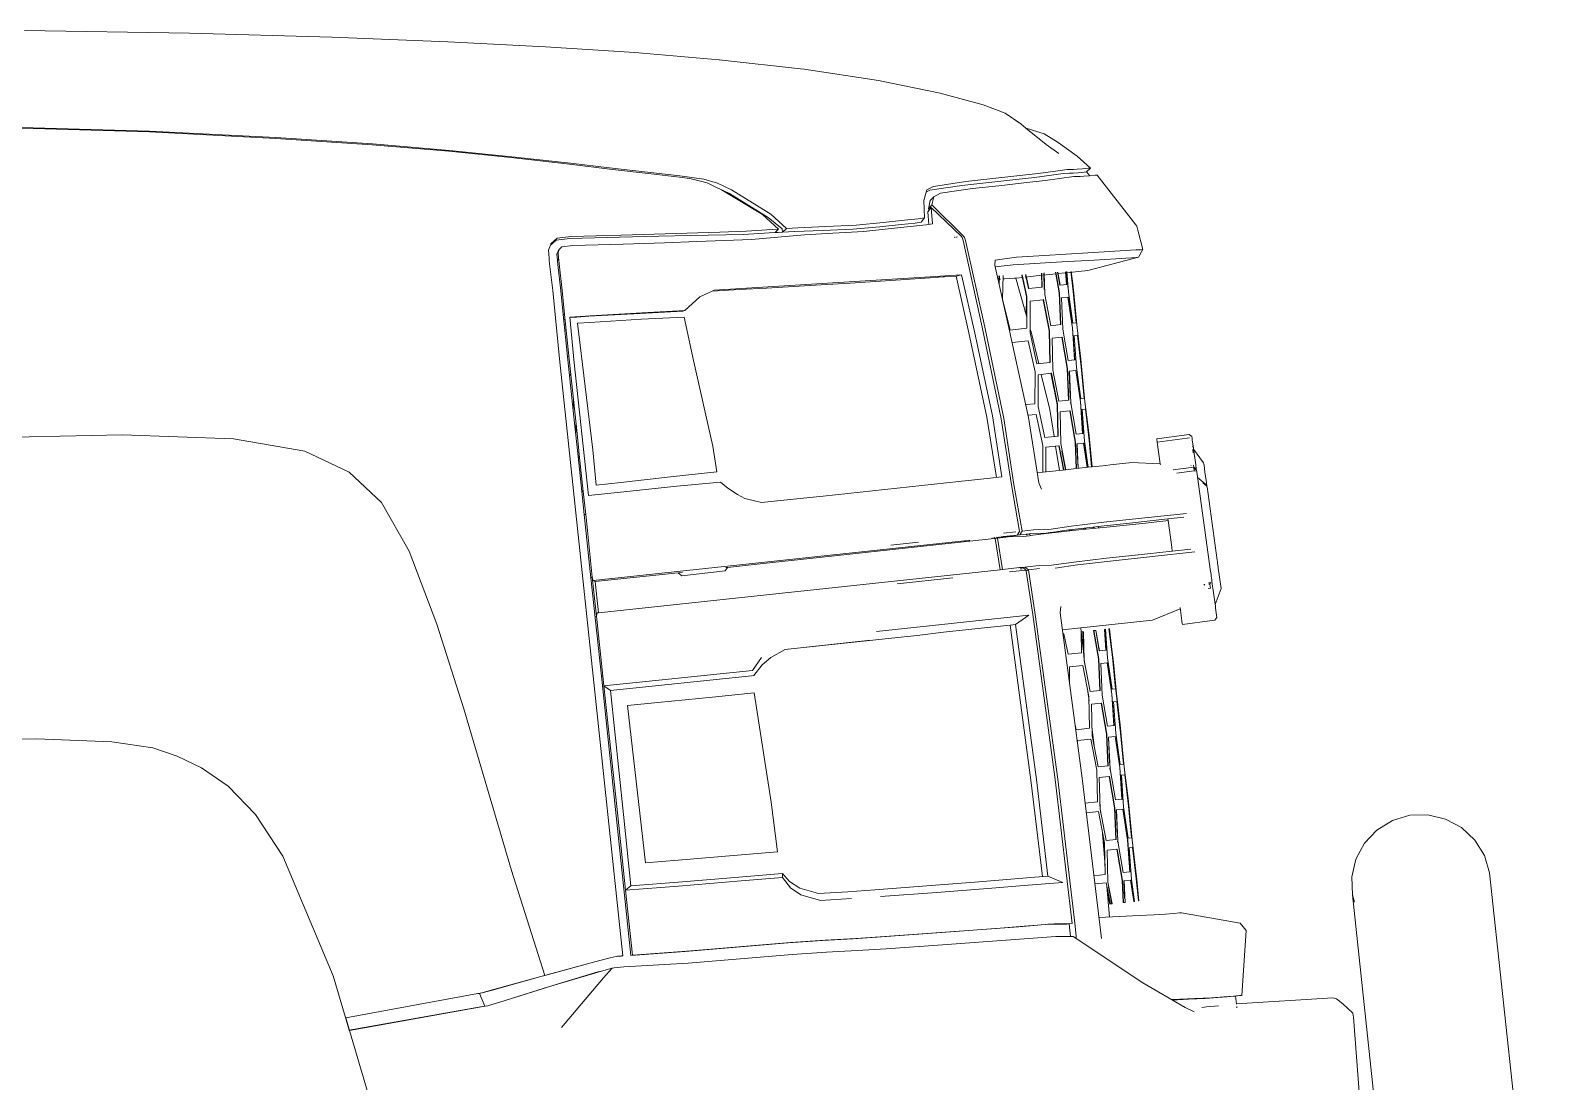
# Model space of a CAD drawing. Header units: millimetres. Extents: x 1010 to 1494, y -119 to 564.
# Drawn here: x 1395.55 to 1396.326, y 475.91 to 476.445 of the extents above; entities that cross this region are included whole.
import ezdxf

# ---------------------------------------------------------------- set-up
doc = ezdxf.new("R2010")
doc.units = ezdxf.units.MM
doc.layers.get('0').update_dxf_attribs({"lineweight": 9})
doc.layers.add('Edges', color=7, linetype='Continuous', lineweight=9)

# ---------------------------------------------------------------- blocks, each defined once
blk = doc.blocks.new('rs')
at = {"layer": 'Edges'}
for p, q in [((-133.791, 22.405), (-137.722, 21.921)), ((-137.722, 21.921), (-141.108, 21.461)), ((-141.108, 21.461), (-143.861, 21.053)), ((-143.861, 21.053), (-146.18, 20.682)), ((-146.18, 20.682), (-148.291, 20.314)), ((-148.291, 20.314), (-150.286, 19.927)), ((-136.519, 19.684), (-132.595, 20.215)), ((-132.59, 20.201), (-136.517, 19.668)), ((-150.358, 19.911), (-152.197, 19.504)), ((-150.289, 19.927), (-150.358, 19.911)), ((-150.286, 19.927), (-150.289, 19.927)), ((-154.029, 19.027), (-152.283, 19.485)), ((-152.283, 19.485), (-152.197, 19.504)), ((-139.512, 19.207), (-136.519, 19.684)), ((-136.517, 19.668), (-139.509, 19.188)), ((-154.029, 19.027), (-155.466, 18.562)), ((-141.8, 18.807), (-139.512, 19.207)), ((-139.509, 19.188), (-141.792, 18.788)), ((-143.618, 18.457), (-141.8, 18.807)), ((-141.792, 18.788), (-143.6, 18.439)), ((-156.46, 18.176), (-155.466, 18.562)), ((-145.169, 18.131), (-143.618, 18.457)), ((-143.6, 18.439), (-145.136, 18.115)), ((-157.309, 17.623), (-156.967, 17.921)), ((-156.46, 18.176), (-156.967, 17.921)), ((-146.547, 17.823), (-145.169, 18.131)), ((-145.136, 18.115), (-146.449, 17.822)), ((-157.418, 17.513), (-157.309, 17.623)), ((-157.309, 17.623), (-157.291, 17.645)), ((-157.213, 17.707), (-157.291, 17.645)), ((-147.321, 17.643), (-149.048, 17.26)), ((-147.458, 17.587), (-148.37, 17.378)), ((-146.449, 17.822), (-147.458, 17.587)), ((-147.321, 17.643), (-146.547, 17.823)), ((-158.157, 17.086), (-157.841, 17.325)), ((-157.422, 17.512), (-157.862, 17.066)), ((-157.841, 17.325), (-157.425, 17.509)), ((-157.422, 17.512), (-157.418, 17.513)), ((-149.61, 17.123), (-149.048, 17.26)), ((-149.039, 17.228), (-149.283, 17.169)), ((-148.37, 17.378), (-149.039, 17.228)), ((-158.574, 16.709), (-158.157, 17.086)), ((-158.146, 16.822), (-157.862, 17.066)), ((-150.006, 16.822), (-150.917, 16.127)), ((-150.245, 16.795), (-149.926, 16.991)), ((-150.19, 16.714), (-149.882, 16.9)), ((-149.882, 16.9), (-150.006, 16.822)), ((-149.926, 16.991), (-149.61, 17.123)), ((-149.876, 16.902), (-149.882, 16.9)), ((-149.682, 17.023), (-149.876, 16.902)), ((-149.283, 17.169), (-149.682, 17.023)), ((-158.859, 16.393), (-158.574, 16.709)), ((-151.117, 16.111), (-150.245, 16.795)), ((-151.051, 16.04), (-150.19, 16.714)), ((-159.798, 14.922), (-159.001, 16.207)), ((-158.948, 16.209), (-159.001, 16.207)), ((-158.948, 16.209), (-158.808, 16.212)), ((-158.859, 16.393), (-158.862, 16.392)), ((-158.754, 16.311), (-158.862, 16.392)), ((-158.807, 16.395), (-158.859, 16.393)), ((-158.829, 16.211), (-158.754, 16.311)), ((-158.808, 16.212), (-158.683, 16.216)), ((-158.807, 16.395), (-158.661, 16.396)), ((-158.751, 16.311), (-158.754, 16.311)), ((-158.699, 16.313), (-158.751, 16.311)), ((-158.699, 16.313), (-158.553, 16.314)), ((-158.683, 16.216), (-158.594, 16.218)), ((-158.661, 16.396), (-158.539, 16.4)), ((-158.594, 16.218), (-158.443, 16.231)), ((-158.553, 16.314), (-158.432, 16.318)), ((-158.453, 16.405), (-158.539, 16.4)), ((-158.453, 16.405), (-158.3, 16.416)), ((-158.443, 16.231), (-157.748, 16.216)), ((-158.432, 16.318), (-158.345, 16.323)), ((-158.345, 16.323), (-158.192, 16.336)), ((-158.3, 16.416), (-158.019, 16.409)), ((-158.192, 16.336), (-157.913, 16.326)), ((-158.019, 16.409), (-157.603, 16.399)), ((-157.913, 16.326), (-157.498, 16.315)), ((-157.748, 16.216), (-157.23, 16.21)), ((-157.603, 16.399), (-157.085, 16.393)), ((-157.498, 16.315), (-156.98, 16.31)), ((-157.23, 16.21), (-156.63, 16.207)), ((-157.085, 16.393), (-155.853, 16.39)), ((-156.98, 16.31), (-155.75, 16.307)), ((-156.63, 16.207), (-155.997, 16.206)), ((-155.997, 16.206), (-155.216, 16.179)), ((-155.853, 16.39), (-155.071, 16.36)), ((-155.75, 16.307), (-154.971, 16.275)), ((-155.216, 16.179), (-155.051, 16.112)), ((-155.071, 16.36), (-154.902, 16.294)), ((-155.051, 16.112), (-154.956, 16.027)), ((-155.051, 16.112), (-154.985, 15.921)), ((-154.971, 16.275), (-154.879, 16.238)), ((-154.879, 16.238), (-154.902, 16.294)), ((-154.879, 16.238), (-154.804, 16.049)), ((-151.454, 15.731), (-151.117, 16.111)), ((-150.917, 16.127), (-151.261, 15.738)), ((-147.494, 15.997), (-146.306, 16.094)), ((-146.306, 16.094), (-145.965, 16.089)), ((-145.802, 15.971), (-145.965, 16.089)), ((-154.985, 15.921), (-155.662, 15.09)), ((-155.607, 15.091), (-154.964, 15.859)), ((-154.89, 15.836), (-154.985, 15.921)), ((-154.964, 15.859), (-154.948, 15.467)), ((-154.964, 15.859), (-154.87, 15.77)), ((-154.89, 15.836), (-154.956, 16.027)), ((-154.89, 15.836), (-154.912, 15.81)), ((-154.862, 15.464), (-154.87, 15.77)), ((-154.804, 16.049), (-154.775, 15.63)), ((-152.397, 15.68), (-151.732, 15.718)), ((-151.732, 15.718), (-151.454, 15.731)), ((-151.352, 15.655), (-151.454, 15.731)), ((-151.352, 15.655), (-151.351, 15.738)), ((-151.351, 15.738), (-151.051, 16.04)), ((-151.261, 15.738), (-151.109, 15.745)), ((-151.261, 15.738), (-151.175, 15.663)), ((-151.109, 15.745), (-150.489, 15.767)), ((-150.489, 15.767), (-149.859, 15.817)), ((-150.416, 15.701), (-149.15, 15.811)), ((-147.494, 15.997), (-149.859, 15.817)), ((-148.394, 15.875), (-149.15, 15.811)), ((-148.509, 15.705), (-147.524, 15.775)), ((-147.451, 15.951), (-148.394, 15.875)), ((-147.524, 15.775), (-146.319, 15.873)), ((-146.269, 16.049), (-147.451, 15.951)), ((-146.319, 15.873), (-146.057, 15.869)), ((-145.932, 16.045), (-146.269, 16.049)), ((-146.057, 15.869), (-145.984, 15.816)), ((-145.984, 15.816), (-145.951, 15.773)), ((-145.984, 15.816), (-145.948, 15.748)), ((-145.951, 15.773), (-145.967, 15.784)), ((-145.913, 15.705), (-145.951, 15.773)), ((-145.948, 15.748), (-145.946, 15.607)), ((-145.785, 15.938), (-145.932, 16.045)), ((-145.785, 15.938), (-145.802, 15.971)), ((-145.785, 15.938), (-145.723, 15.822)), ((-145.723, 15.822), (-145.719, 15.63)), ((-154.948, 15.467), (-154.801, 15.462)), ((-154.801, 15.462), (-153.954, 15.462)), ((-154.775, 15.63), (-154.624, 15.623)), ((-154.686, 15.535), (-154.775, 15.63)), ((-154.686, 15.535), (-154.537, 15.525)), ((-154.624, 15.623), (-154.291, 15.626)), ((-154.537, 15.525), (-154.203, 15.529)), ((-154.291, 15.626), (-153.777, 15.629)), ((-154.203, 15.529), (-153.689, 15.535)), ((-153.954, 15.462), (-153.292, 15.46)), ((-153.777, 15.629), (-153.125, 15.634)), ((-153.689, 15.535), (-153.035, 15.544)), ((-153.292, 15.46), (-152.549, 15.5)), ((-153.125, 15.634), (-152.397, 15.68)), ((-153.035, 15.544), (-152.31, 15.594)), ((-152.549, 15.5), (-151.866, 15.531)), ((-152.31, 15.594), (-151.647, 15.637)), ((-151.866, 15.531), (-151.225, 15.548)), ((-151.647, 15.637), (-151.643, 15.638)), ((-151.352, 15.655), (-151.643, 15.638)), ((-151.247, 15.66), (-151.352, 15.655)), ((-151.247, 15.66), (-151.175, 15.663)), ((-151.225, 15.548), (-150.592, 15.562)), ((-151.175, 15.663), (-151.029, 15.672)), ((-150.416, 15.701), (-151.029, 15.672)), ((-150.592, 15.562), (-149.947, 15.606)), ((-149.947, 15.606), (-149.288, 15.652)), ((-149.288, 15.652), (-148.509, 15.705)), ((-145.943, 15.469), (-145.951, 14.831)), ((-145.945, 15.57), (-145.946, 15.607)), ((-145.946, 15.607), (-145.913, 15.565)), ((-145.946, 15.607), (-145.915, 15.544)), ((-145.945, 15.57), (-145.943, 15.469)), ((-145.92, 14.819), (-145.913, 15.457)), ((-145.915, 15.544), (-145.913, 15.565)), ((-145.913, 15.457), (-145.915, 15.544)), ((-145.913, 15.565), (-145.913, 15.705)), ((-145.716, 15.493), (-145.723, 14.848)), ((-145.719, 15.63), (-145.717, 15.591)), ((-145.717, 15.591), (-145.716, 15.493)), ((-155.636, 14.991), (-155.868, 12.877)), ((-155.681, 15.063), (-155.692, 14.983)), ((-155.681, 15.063), (-155.662, 15.09)), ((-155.636, 14.991), (-155.626, 15.064)), ((-155.607, 15.091), (-155.626, 15.064)), ((-155.497, 15.095), (-155.505, 15.085)), ((-155.498, 15.085), (-155.49, 15.095)), ((-155.44, 15.097), (-155.452, 15.082)), ((-155.433, 15.097), (-155.445, 15.082)), ((-159.9, 14.317), (-159.831, 14.793)), ((-159.831, 14.793), (-159.815, 14.887)), ((-159.815, 14.887), (-159.798, 14.922)), ((-155.692, 14.983), (-155.934, 12.872)), ((-145.951, 14.831), (-145.947, 14.252)), ((-145.916, 14.334), (-145.92, 14.819)), ((-145.723, 14.848), (-145.713, 13.207)), ((-159.9, 14.317), (-159.857, 14.318)), ((-159.775, 14.143), (-159.9, 14.317)), ((-159.857, 14.318), (-159.737, 14.324)), ((-159.737, 14.324), (-159.605, 14.33)), ((-159.605, 14.33), (-159.499, 14.335)), ((-159.499, 14.335), (-159.357, 14.343)), ((-159.357, 14.343), (-159.096, 14.354)), ((-157.54, 14.428), (-159.096, 14.354)), ((-156.766, 14.285), (-158.061, 14.223)), ((-157.54, 14.428), (-156.866, 14.461)), ((-156.866, 14.461), (-156.352, 14.439)), ((-156.332, 14.28), (-156.766, 14.285)), ((-156.327, 14.323), (-156.506, 12.79)), ((-156.352, 14.439), (-156.327, 14.323)), ((-154.886, 14.206), (-149.572, 14.443)), ((-152.834, 14.266), (-153.562, 14.235)), ((-152.14, 14.298), (-152.834, 14.266)), ((-151.479, 14.33), (-152.14, 14.298)), ((-150.829, 14.363), (-151.479, 14.33)), ((-150.181, 14.395), (-150.829, 14.363)), ((-149.528, 14.429), (-150.181, 14.395)), ((-149.572, 14.443), (-149.528, 14.429)), ((-149.527, 14.428), (-149.528, 14.429)), ((-149.527, 14.428), (-149.215, 14.324)), ((-149.215, 14.324), (-148.823, 14.039)), ((-145.907, 13.159), (-145.916, 14.334)), ((-158.532, 13.961), (-159.775, 14.143)), ((-159.775, 14.143), (-159.724, 14.143)), ((-159.724, 14.143), (-159.606, 14.148)), ((-159.606, 14.148), (-159.474, 14.155)), ((-159.474, 14.155), (-159.37, 14.16)), ((-159.37, 14.16), (-159.229, 14.167)), ((-159.229, 14.167), (-158.971, 14.179)), ((-158.971, 14.179), (-158.581, 14.197)), ((-158.581, 14.197), (-158.061, 14.223)), ((-158.015, 13.961), (-158.532, 13.961)), ((-158.137, 13.979), (-158.14, 13.68)), ((-158.139, 13.68), (-158.137, 13.961)), ((-158.137, 13.961), (-158.135, 13.98)), ((-158.133, 13.495), (-158.127, 13.98)), ((-158.124, 13.98), (-158.132, 13.495)), ((-158.032, 13.985), (-158.015, 13.495)), ((-158.015, 13.615), (-158.028, 13.984)), ((-157.996, 13.68), (-158.008, 13.985)), ((-157.804, 13.961), (-158.007, 13.961)), ((-158.003, 13.985), (-157.992, 13.68)), ((-157.817, 13.994), (-157.836, 13.68)), ((-157.829, 13.68), (-157.81, 13.995)), ((-157.799, 13.495), (-157.767, 13.997)), ((-157.76, 13.997), (-157.792, 13.495)), ((-157.447, 13.961), (-157.769, 13.961)), ((-157.489, 14.01), (-157.446, 13.495)), ((-157.446, 13.618), (-157.479, 14.01)), ((-157.429, 13.961), (-157.433, 14.012)), ((-157.024, 13.961), (-157.429, 13.961)), ((-157.404, 13.68), (-157.429, 13.961)), ((-157.422, 14.013), (-157.393, 13.68)), ((-157.046, 14.022), (-157.083, 13.68)), ((-157.07, 13.68), (-157.035, 14.013)), ((-157.016, 13.495), (-156.956, 14.026)), ((-156.945, 14.013), (-157.004, 13.495)), ((-156.802, 13.961), (-156.964, 13.961)), ((-156.962, 13.005), (-156.802, 13.961)), ((-156.762, 13.963), (-156.802, 13.961)), ((-156.653, 13.968), (-156.762, 13.963)), ((-156.653, 13.968), (-156.529, 13.974)), ((-156.529, 13.974), (-156.493, 13.976)), ((-156.504, 14.056), (-156.429, 13.495)), ((-156.429, 13.978), (-156.367, 13.981)), ((-156.383, 13.84), (-156.413, 14.06)), ((-156.399, 14.061), (-156.394, 14.026)), ((-156.392, 14.013), (-156.387, 13.98)), ((-155.672, 12.792), (-155.511, 14.179)), ((-155.378, 14.163), (-155.54, 12.776)), ((-155.511, 14.179), (-155.228, 14.191)), ((-155.511, 14.179), (-155.378, 14.163)), ((-155.097, 14.174), (-155.378, 14.163)), ((-155.228, 14.191), (-154.886, 14.206)), ((-154.959, 14.179), (-155.097, 14.174)), ((-155.092, 14.18), (-155.091, 14.174)), ((-155.07, 14.18), (-155.092, 14.18)), ((-155.069, 14.175), (-155.07, 14.18)), ((-154.959, 14.18), (-155.07, 14.18)), ((-155.07, 14.18), (-154.959, 14.179)), ((-154.959, 14.179), (-154.959, 14.18)), ((-154.959, 14.179), (-154.938, 14.18)), ((-154.758, 14.186), (-154.938, 14.18)), ((-153.562, 14.235), (-154.758, 14.186)), ((-148.823, 14.039), (-147.791, 14.095)), ((-148.823, 14.039), (-148.773, 14.026)), ((-148.789, 13.878), (-147.764, 13.938)), ((-147.749, 14.083), (-148.773, 14.026)), ((-147.791, 14.095), (-146.557, 14.154)), ((-147.764, 13.938), (-146.531, 13.997)), ((-146.519, 14.144), (-147.749, 14.083)), ((-146.555, 14.154), (-146.557, 14.154)), ((-146.555, 14.154), (-146.06, 14.174)), ((-146.531, 13.997), (-146.234, 14.007)), ((-146.233, 14.155), (-146.519, 14.144)), ((-146.234, 14.007), (-146.27, 10.95)), ((-146.06, 14.163), (-146.233, 14.155)), ((-146.06, 14.174), (-146.053, 13.07)), ((-145.915, 14.252), (-145.947, 14.252)), ((-145.947, 14.252), (-145.94, 13.171)), ((-145.946, 14.129), (-145.914, 14.13)), ((-145.946, 14.006), (-145.914, 14.006)), ((-158.14, 13.68), (-158.14, 13.376)), ((-158.14, 13.68), (-158.139, 13.68)), ((-158.139, 13.68), (-158.139, 13.376)), ((-157.836, 13.68), (-157.996, 13.68)), ((-157.836, 13.68), (-157.829, 13.68)), ((-157.083, 13.68), (-157.404, 13.68)), ((-157.083, 13.68), (-157.07, 13.68)), ((-148.904, 12.822), (-148.789, 13.878)), ((-145.945, 13.876), (-145.913, 13.876)), ((-158.14, 13.376), (-158.132, 12.619)), ((-158.139, 13.376), (-158.14, 13.376)), ((-158.13, 12.619), (-158.139, 13.376)), ((-158.123, 12.737), (-158.133, 13.495)), ((-158.132, 13.495), (-158.121, 12.737)), ((-158.015, 13.495), (-158.042, 12.737)), ((-158.038, 12.737), (-158.017, 13.319)), ((-158.025, 12.619), (-157.996, 13.376)), ((-157.992, 13.376), (-158.021, 12.619)), ((-157.996, 13.376), (-157.992, 13.376)), ((-157.836, 13.376), (-157.992, 13.376)), ((-157.836, 13.376), (-157.79, 12.619)), ((-157.751, 12.737), (-157.799, 13.495)), ((-157.792, 13.495), (-157.744, 12.737)), ((-157.446, 13.495), (-157.509, 12.737)), ((-157.469, 12.619), (-157.404, 13.376)), ((-157.393, 13.376), (-157.459, 12.619)), ((-157.404, 13.376), (-157.393, 13.376)), ((-157.083, 13.376), (-157.393, 13.376)), ((-157.083, 13.376), (-157.001, 12.619)), ((-156.932, 12.737), (-157.016, 13.495)), ((-157.004, 13.495), (-156.954, 13.053)), ((-156.429, 13.495), (-156.53, 12.737)), ((-145.941, 13.234), (-145.908, 13.234)), ((-145.94, 13.171), (-145.938, 11.376)), ((-145.904, 11.634), (-145.907, 13.159)), ((-145.713, 13.207), (-145.693, -1.189)), ((-155.934, 12.872), (-156.154, 10.642)), ((-156.088, 10.642), (-155.868, 12.877)), ((-149.146, 10.733), (-148.904, 12.822)), ((-146.053, 13.07), (-146.048, 9.871)), ((-145.93, 12.815), (-145.94, 12.815)), ((-145.907, 12.781), (-145.93, 12.815)), ((-135.087, 12.51), (-131.394, 12.832)), ((-158.132, 12.619), (-158.14, 11.862)), ((-158.139, 11.862), (-158.13, 12.619)), ((-158.133, 11.676), (-158.123, 12.432)), ((-158.121, 12.432), (-158.132, 11.676)), ((-158.042, 12.737), (-158.123, 12.737)), ((-158.123, 12.432), (-158.121, 12.432)), ((-158.121, 12.432), (-158.042, 12.432)), ((-158.042, 12.737), (-158.038, 12.737)), ((-158.042, 12.432), (-158.015, 11.676)), ((-158.038, 12.432), (-158.042, 12.432)), ((-158.034, 12.335), (-158.038, 12.432)), ((-157.996, 11.862), (-158.025, 12.619)), ((-158.021, 12.619), (-157.992, 11.862)), ((-157.79, 12.619), (-157.836, 11.862)), ((-157.799, 11.676), (-157.751, 12.432)), ((-157.744, 12.432), (-157.792, 11.676)), ((-157.509, 12.737), (-157.751, 12.737)), ((-157.751, 12.432), (-157.744, 12.432)), ((-157.509, 12.432), (-157.744, 12.432)), ((-157.509, 12.432), (-157.446, 11.676)), ((-157.404, 11.862), (-157.469, 12.619)), ((-157.459, 12.619), (-157.393, 11.862)), ((-157.124, 11.862), (-157.023, 12.638)), ((-157.001, 12.619), (-157.083, 11.862)), ((-157.023, 12.638), (-157.011, 12.709)), ((-157.016, 11.676), (-156.932, 12.432)), ((-156.53, 12.737), (-156.932, 12.737)), ((-156.932, 12.432), (-156.545, 12.432)), ((-156.506, 12.79), (-156.745, 10.603)), ((-155.888, 10.733), (-155.672, 12.791)), ((-155.54, 12.776), (-155.754, 10.723)), ((-155.672, 12.791), (-155.672, 12.792)), ((-137.734, 12.134), (-135.087, 12.51)), ((-145.905, 11.945), (-145.939, 12.206)), ((-139.399, 11.656), (-137.734, 12.134)), ((-158.14, 11.862), (-158.139, 11.862)), ((-158.14, 11.601), (-158.14, 11.862)), ((-158.139, 11.601), (-158.139, 11.862)), ((-157.836, 11.862), (-157.996, 11.862)), ((-157.083, 11.862), (-157.404, 11.862)), ((-158.139, 11.601), (-158.14, 11.601)), ((-158.14, 11.601), (-158.132, 10.845)), ((-158.13, 10.845), (-158.139, 11.601)), ((-158.123, 10.918), (-158.133, 11.676)), ((-158.132, 11.676), (-158.121, 10.918)), ((-158.015, 11.676), (-158.042, 10.918)), ((-158.038, 10.918), (-158.017, 11.496)), ((-158.025, 10.845), (-157.996, 11.601)), ((-157.992, 11.601), (-158.021, 10.845)), ((-157.996, 11.601), (-157.992, 11.601)), ((-157.992, 11.601), (-157.836, 11.601)), ((-157.836, 11.601), (-157.79, 10.845)), ((-157.829, 11.601), (-157.836, 11.601)), ((-157.792, 10.987), (-157.829, 11.601)), ((-157.751, 10.918), (-157.799, 11.676)), ((-157.792, 11.676), (-157.744, 10.918)), ((-157.446, 11.676), (-157.509, 10.918)), ((-157.469, 10.845), (-157.404, 11.601)), ((-157.393, 11.601), (-157.459, 10.845)), ((-157.404, 11.601), (-157.393, 11.601)), ((-157.158, 11.601), (-157.393, 11.601)), ((-157.27, 10.74), (-157.158, 11.601)), ((-157.158, 11.601), (-157.083, 11.601)), ((-157.083, 11.601), (-157.001, 10.845)), ((-156.932, 10.918), (-157.016, 11.676)), ((-145.938, 11.376), (-145.904, 11.634)), ((-145.938, 11.376), (-145.937, 10.792)), ((-145.904, 11.634), (-145.903, 10.828)), ((-140.404, 11.045), (-139.399, 11.656)), ((-141.095, 10.236), (-140.404, 11.045)), ((-158.132, 10.845), (-158.14, 10.087)), ((-158.139, 10.087), (-158.13, 10.845)), ((-158.133, 9.9), (-158.123, 10.658)), ((-158.121, 10.658), (-158.132, 9.9)), ((-158.042, 10.918), (-158.123, 10.918)), ((-158.123, 10.658), (-158.121, 10.658)), ((-158.121, 10.658), (-158.042, 10.658)), ((-158.042, 10.918), (-158.038, 10.918)), ((-158.042, 10.658), (-158.015, 9.9)), ((-158.038, 10.658), (-158.042, 10.658)), ((-158.017, 10.07), (-158.038, 10.658)), ((-157.996, 10.087), (-158.025, 10.845)), ((-158.021, 10.845), (-157.992, 10.087)), ((-157.79, 10.845), (-157.836, 10.087)), ((-157.799, 9.9), (-157.751, 10.658)), ((-157.744, 10.658), (-157.792, 9.9)), ((-157.785, 10.818), (-157.783, 10.845)), ((-157.783, 10.845), (-157.784, 10.857)), ((-157.509, 10.918), (-157.751, 10.918)), ((-157.751, 10.658), (-157.744, 10.658)), ((-157.509, 10.658), (-157.744, 10.658)), ((-157.509, 10.658), (-157.446, 9.9)), ((-157.404, 10.087), (-157.469, 10.845)), ((-157.459, 10.845), (-157.393, 10.087)), ((-157.304, 10.087), (-157.27, 10.74)), ((-157.001, 10.845), (-157.083, 10.087)), ((-157.016, 9.9), (-156.932, 10.658)), ((-156.71, 10.918), (-156.932, 10.918)), ((-156.739, 10.658), (-156.932, 10.658)), ((-156.745, 10.603), (-156.821, 9.019)), ((-156.154, 10.642), (-156.226, 9.046)), ((-156.162, 9.046), (-156.088, 10.642)), ((-155.957, 9.258), (-155.888, 10.733)), ((-155.754, 10.723), (-155.823, 9.258)), ((-149.175, 10.105), (-149.146, 10.733)), ((-146.27, 10.95), (-146.262, 10.102)), ((-145.937, 10.792), (-145.93, 10.792)), ((-145.937, 10.792), (-145.936, 9.985)), ((-145.93, 10.792), (-145.903, 10.828)), ((-145.902, 9.985), (-145.903, 10.828)), ((-145.937, 10.483), (-145.902, 10.483)), ((-141.632, 9.003), (-141.095, 10.236)), ((-158.14, 10.087), (-158.14, 9.85)), ((-158.14, 10.087), (-158.139, 10.087)), ((-158.139, 9.85), (-158.139, 10.087)), ((-158.124, 9.265), (-158.133, 9.9)), ((-158.132, 9.9), (-158.123, 9.265)), ((-158.015, 9.9), (-158.038, 9.265)), ((-157.836, 10.087), (-157.996, 10.087)), ((-157.759, 9.265), (-157.799, 9.9)), ((-157.792, 9.9), (-157.752, 9.265)), ((-157.446, 9.9), (-157.499, 9.265)), ((-157.083, 10.087), (-157.404, 10.087)), ((-156.945, 9.265), (-157.016, 9.9)), ((-148.126, 10.109), (-149.175, 10.105)), ((-146.907, 9.871), (-148.18, 9.866)), ((-146.859, 10.099), (-148.126, 10.109)), ((-146.048, 9.871), (-146.907, 9.871)), ((-146.262, 10.102), (-146.859, 10.099)), ((-145.902, 10.001), (-145.936, 10.001)), ((-145.936, 9.985), (-145.902, 9.985)), ((-145.936, 9.429), (-145.936, 9.985)), ((-145.902, 9.429), (-145.902, 9.985)), ((-160.591, 9.644), (-160.597, 9.51)), ((-160.597, 9.51), (-160.578, 9.486)), ((-160.597, 9.499), (-160.597, 9.51)), ((-160.591, 9.648), (-160.59, 9.686)), ((-160.591, 9.648), (-160.591, 9.644)), ((-160.589, 9.689), (-160.59, 9.686)), ((-160.588, 9.736), (-160.589, 9.689)), ((-160.531, 9.789), (-160.588, 9.736)), ((-160.47, 9.707), (-160.532, 9.709)), ((-160.467, 9.788), (-160.531, 9.789)), ((-160.531, 9.776), (-160.531, 9.789)), ((-159.749, 9.687), (-160.47, 9.707)), ((-159.746, 9.766), (-160.467, 9.788)), ((-159.765, 9.16), (-159.749, 9.687)), ((-159.749, 9.687), (-159.746, 9.753)), ((-159.746, 9.766), (-159.746, 9.753)), ((-158.14, 9.85), (-158.133, 9.265)), ((-158.139, 9.85), (-158.14, 9.85)), ((-158.132, 9.265), (-158.139, 9.85)), ((-158.034, 9.265), (-158.017, 9.718)), ((-158.018, 9.265), (-157.996, 9.85)), ((-157.992, 9.85), (-158.014, 9.265)), ((-157.996, 9.85), (-157.992, 9.85)), ((-157.992, 9.85), (-157.836, 9.85)), ((-157.836, 9.85), (-157.801, 9.265)), ((-157.829, 9.85), (-157.836, 9.85)), ((-157.794, 9.265), (-157.829, 9.85)), ((-157.489, 9.265), (-157.451, 9.718)), ((-157.454, 9.265), (-157.404, 9.85)), ((-157.393, 9.85), (-157.444, 9.265)), ((-157.404, 9.85), (-157.393, 9.85)), ((-157.316, 9.85), (-157.393, 9.85)), ((-157.345, 9.265), (-157.316, 9.85)), ((-157.316, 9.85), (-157.083, 9.85)), ((-157.083, 9.85), (-157.02, 9.265)), ((-149.604, 9.517), (-149.768, 9.398)), ((-149.396, 9.691), (-149.604, 9.517)), ((-149.237, 9.854), (-149.396, 9.691)), ((-148.18, 9.866), (-149.237, 9.854)), ((-160.595, 9.425), (-160.804, 9.079)), ((-160.601, 9.375), (-160.61, 9.046)), ((-160.604, 9.158), (-160.61, 9.046)), ((-160.604, 9.158), (-160.597, 9.382)), ((-160.601, 9.375), (-160.6, 9.418)), ((-160.598, 9.465), (-160.6, 9.431)), ((-160.6, 9.418), (-160.6, 9.431)), ((-160.597, 9.499), (-160.598, 9.477)), ((-160.598, 9.477), (-160.598, 9.465)), ((-160.569, 9.348), (-160.598, 9.349)), ((-160.597, 9.382), (-160.595, 9.414)), ((-160.572, 9.396), (-160.597, 9.382)), ((-160.571, 9.381), (-160.597, 9.382)), ((-160.595, 9.425), (-160.595, 9.414)), ((-160.574, 9.424), (-160.595, 9.425)), ((-159.766, 9.141), (-159.765, 9.152)), ((-159.765, 9.16), (-159.075, 9.265)), ((-159.765, 9.155), (-159.765, 9.16)), ((-159.765, 9.155), (-159.765, 9.152)), ((-159.075, 9.265), (-159.03, 9.264)), ((-158.641, 9.264), (-159.03, 9.264)), ((-158.395, 9.265), (-158.641, 9.264)), ((-158.133, 9.265), (-158.395, 9.265)), ((-158.123, 9.265), (-158.133, 9.265)), ((-158.038, 9.265), (-158.123, 9.265)), ((-158.036, 9.265), (-158.038, 9.265)), ((-157.752, 9.265), (-158.036, 9.265)), ((-157.499, 9.265), (-157.752, 9.265)), ((-156.945, 9.265), (-157.499, 9.265)), ((-156.809, 9.265), (-156.945, 9.265)), ((-155.673, 9.258), (-155.957, 9.258)), ((-154.92, 9.259), (-155.673, 9.258)), ((-154.92, 9.259), (-151.647, 9.259)), ((-150.929, 9.258), (-151.647, 9.259)), ((-150.16, 9.258), (-150.929, 9.258)), ((-149.768, 9.398), (-150.16, 9.258)), ((-145.902, 9.429), (-145.936, 9.429)), ((-145.936, 9.429), (-145.936, 9.038)), ((-145.902, 9.428), (-145.936, 9.428)), ((-145.902, 9.428), (-145.902, 9.429)), ((-145.9, 7.904), (-145.902, 9.428)), ((-160.811, 8.851), (-160.819, 8.6)), ((-160.807, 9.018), (-160.811, 8.851)), ((-160.807, 9.018), (-160.806, 9.043)), ((-160.804, 9.079), (-160.806, 9.043)), ((-160.62, 8.779), (-160.618, 8.803)), ((-160.62, 8.779), (-160.619, 8.778)), ((-160.62, 8.779), (-160.62, 8.757)), ((-160.615, 8.865), (-160.618, 8.82)), ((-160.618, 8.82), (-160.618, 8.803)), ((-160.614, 8.895), (-160.616, 8.892)), ((-160.616, 8.892), (-160.615, 8.875)), ((-160.613, 8.92), (-160.615, 8.898)), ((-160.615, 8.898), (-160.614, 8.895)), ((-160.615, 8.875), (-160.615, 8.865)), ((-160.558, 8.907), (-160.614, 8.895)), ((-160.61, 9.046), (-160.613, 8.947)), ((-160.555, 9), (-160.613, 8.947)), ((-160.556, 8.972), (-160.613, 8.92)), ((-160.611, 8.921), (-160.613, 8.947)), ((-160.612, 8.896), (-160.613, 8.92)), ((-160.555, 9), (-160.558, 8.907)), ((-160.495, 8.904), (-160.558, 8.907)), ((-160.555, 9), (-160.554, 9.049)), ((-160.492, 8.997), (-160.555, 9)), ((-160.49, 9.046), (-160.502, 9.047)), ((-160.138, 8.894), (-160.495, 8.904)), ((-160.059, 8.985), (-160.492, 8.997)), ((-156.821, 9.019), (-156.87, 8.862)), ((-156.226, 9.046), (-156.304, 7.913)), ((-156.241, 7.913), (-156.162, 9.046)), ((-145.936, 9.038), (-145.933, 7.913)), ((-142.107, 7.195), (-141.632, 9.003)), ((-160.878, 6.718), (-160.823, 8.495)), ((-160.823, 8.495), (-160.822, 8.496)), ((-160.822, 8.496), (-160.821, 8.512)), ((-160.62, 8.743), (-160.821, 8.531)), ((-160.735, 8.602), (-160.821, 8.512)), ((-160.821, 8.531), (-160.82, 8.58)), ((-160.821, 8.512), (-160.821, 8.531)), ((-160.82, 8.58), (-160.819, 8.6)), ((-160.62, 8.757), (-160.69, 6.463)), ((-158.955, 7.912), (-160.263, 7.912)), ((-160.195, 7.828), (-159.806, 7.828)), ((-159.827, 7.146), (-159.807, 7.792)), ((-159.806, 7.828), (-159.807, 7.792)), ((-159.807, 7.792), (-159.75, 7.791)), ((-159.806, 7.828), (-158.885, 7.828)), ((-159.75, 7.791), (-159.536, 7.788)), ((-159.536, 7.788), (-159.262, 7.786)), ((-159.262, 7.786), (-158.873, 7.786)), ((-158.955, 7.912), (-158.273, 7.913)), ((-158.885, 7.828), (-158.201, 7.83)), ((-158.873, 7.786), (-158.333, 7.792)), ((-158.333, 7.792), (-157.655, 7.798)), ((-158.273, 7.913), (-157.485, 7.904)), ((-158.201, 7.83), (-158.137, 7.829)), ((-158.137, 7.829), (-158.136, 7.794)), ((-158.137, 7.829), (-157.431, 7.821)), ((-158.135, 7.794), (-158.135, 7.829)), ((-158.128, 7.794), (-158.129, 7.829)), ((-158.127, 7.829), (-158.127, 7.794)), ((-158.026, 7.828), (-158.027, 7.795)), ((-158.024, 7.795), (-158.023, 7.828)), ((-158.009, 7.795), (-158.008, 7.827)), ((-158.004, 7.827), (-158.005, 7.795)), ((-157.817, 7.825), (-157.816, 7.797)), ((-157.808, 7.797), (-157.81, 7.825)), ((-157.777, 7.797), (-157.779, 7.825)), ((-157.771, 7.825), (-157.77, 7.797)), ((-157.655, 7.798), (-156.871, 7.795)), ((-157.485, 7.904), (-156.939, 7.883)), ((-157.474, 7.822), (-157.476, 7.797)), ((-157.466, 7.797), (-157.464, 7.821)), ((-157.434, 7.797), (-157.431, 7.821)), ((-157.431, 7.821), (-157.421, 7.822)), ((-157.421, 7.822), (-157.423, 7.797)), ((-157.421, 7.822), (-157.414, 7.821)), ((-157.414, 7.821), (-157.048, 7.807)), ((-157.048, 7.807), (-157.046, 7.796)), ((-157.048, 7.807), (-156.965, 7.804)), ((-157.033, 7.796), (-157.035, 7.807)), ((-156.977, 7.795), (-156.978, 7.805)), ((-156.965, 7.804), (-156.964, 7.795)), ((-156.965, 7.804), (-156.869, 7.801)), ((-156.939, 7.883), (-156.573, 7.913)), ((-156.871, 7.795), (-156.478, 7.784)), ((-156.869, 7.801), (-156.501, 7.831)), ((-156.573, 7.913), (-156.304, 7.913)), ((-156.501, 7.831), (-156.472, 7.831)), ((-156.478, 7.784), (-156.478, 7.783)), ((-156.478, 7.784), (-156.462, 7.782)), ((-156.472, 7.831), (-156.475, 7.804)), ((-156.472, 7.831), (-156.387, 7.831)), ((-156.462, 7.782), (-156.462, 7.783)), ((-156.462, 7.782), (-156.327, 7.778)), ((-156.459, 7.804), (-156.456, 7.831)), ((-156.407, 7.804), (-156.403, 7.831)), ((-156.387, 7.831), (-156.391, 7.805)), ((-156.387, 7.831), (-156.234, 7.831)), ((-156.327, 7.778), (-155.961, 7.808)), ((-156.304, 7.913), (-156.234, 7.831)), ((-156.172, 7.831), (-156.241, 7.913)), ((-155.813, 7.813), (-156.234, 7.831)), ((-155.713, 7.811), (-156.172, 7.831)), ((-156.172, 7.831), (-155.835, 7.831)), ((-155.852, 7.913), (-156.147, 7.913)), ((-155.961, 7.808), (-155.697, 7.808)), ((-155.835, 7.831), (-155.781, 7.831)), ((-155.835, 7.831), (-155.831, 7.808)), ((-155.812, 7.808), (-155.816, 7.831)), ((-155.731, 7.808), (-155.813, 7.813)), ((-155.736, 7.049), (-155.697, 7.808)), ((-155.731, 7.808), (-155.735, 7.831)), ((-155.716, 7.831), (-155.712, 7.808)), ((-155.713, 7.811), (-155.694, 7.81)), ((-155.697, 7.808), (-155.694, 7.81)), ((-155.694, 7.81), (-155.673, 7.831)), ((-155.635, 7.808), (-155.694, 7.81)), ((-155.635, 7.808), (-155.675, 7.049)), ((-155.635, 7.808), (-155.542, 7.808)), ((-155.632, 7.81), (-155.611, 7.831)), ((-155.632, 7.808), (-155.631, 7.831)), ((-155.57, 7.808), (-155.569, 7.831)), ((-155.542, 7.808), (-155.029, 7.806)), ((-155.024, 7.83), (-155.029, 7.806)), ((-155.029, 7.806), (-154.504, 7.804)), ((-155.024, 7.83), (-154.902, 7.83)), ((-155.008, 7.806), (-155.004, 7.83)), ((-154.928, 7.805), (-154.923, 7.83)), ((-154.902, 7.83), (-154.906, 7.805)), ((-145.945, 7.83), (-154.902, 7.83)), ((-154.504, 7.804), (-153.912, 7.802)), ((-153.912, 7.802), (-151.395, 7.802)), ((-153.132, 7.913), (-153.801, 7.913)), ((-151.395, 7.802), (-150.714, 7.801)), ((-150.714, 7.801), (-149.972, 7.801)), ((-149.972, 7.801), (-149.183, 7.799)), ((-149.183, 7.799), (-149.14, 7.804)), ((-149.183, 7.799), (-149.117, 7.722)), ((-149.117, 7.722), (-148.075, 7.719)), ((-148.093, 7.802), (-147.992, 7.798)), ((-148.075, 7.719), (-147.992, 7.798)), ((-147.992, 7.798), (-145.988, 7.801)), ((-145.988, 7.801), (-145.945, 7.83)), ((-145.987, 7.049), (-145.988, 7.801)), ((-145.945, 7.83), (-145.933, 7.913)), ((-145.933, 7.913), (-145.9, 7.904)), ((-145.933, 7.913), (-145.933, 6.974)), ((-145.9, 7.904), (-145.9, 5.531)), ((-160.362, 6.974), (-158.322, 6.974)), ((-160.276, 7.048), (-159.83, 7.048)), ((-159.827, 7.146), (-159.83, 7.048)), ((-158.938, 7.048), (-159.83, 7.048)), ((-158.241, 7.049), (-158.938, 7.048)), ((-158.322, 6.974), (-157.535, 6.966)), ((-157.455, 7.04), (-158.241, 7.049)), ((-157.535, 6.966), (-156.99, 6.945)), ((-156.91, 7.022), (-157.455, 7.04)), ((-156.536, 7.049), (-156.91, 7.022)), ((-156.615, 6.974), (-156.353, 6.974)), ((-156.274, 7.049), (-156.536, 7.049)), ((-156.353, 6.974), (-156.402, 5.893)), ((-156.274, 7.049), (-156.353, 6.974)), ((-156.294, 6.946), (-156.353, 6.974)), ((-156.294, 6.954), (-156.353, 6.974)), ((-156.343, 5.893), (-156.294, 6.946)), ((-156.294, 6.954), (-156.293, 6.974)), ((-156.294, 6.954), (-156.294, 6.946)), ((-156.259, 7.007), (-156.293, 6.974)), ((-155.897, 6.974), (-156.293, 6.974)), ((-156.216, 7.047), (-156.274, 7.049)), ((-156.216, 7.047), (-156.259, 7.007)), ((-156.259, 7.007), (-156.258, 7.007)), ((-156.213, 7.049), (-156.216, 7.047)), ((-156.213, 7.049), (-156.122, 7.045)), ((-156.213, 7.049), (-155.736, 7.049)), ((-156.125, 7.043), (-156.213, 7.047)), ((-156.205, 7.011), (-156.154, 7.015)), ((-155.675, 7.049), (-155.736, 7.049)), ((-155.675, 7.049), (-145.987, 7.049)), ((-153.187, 6.974), (-154.532, 6.974)), ((-145.959, 7.049), (-145.987, 7.049)), ((-145.933, 6.974), (-145.959, 7.049)), ((-145.9, 6.968), (-145.933, 6.974)), ((-145.933, 6.974), (-145.931, 5.531)), ((-142.532, 5.109), (-142.107, 7.195)), ((-160.879, 6.637), (-160.882, 6.557)), ((-160.879, 6.656), (-160.878, 6.688)), ((-160.879, 6.656), (-160.879, 6.637)), ((-160.878, 6.718), (-160.878, 6.688)), ((-160.878, 6.688), (-160.877, 6.717)), ((-160.883, 6.528), (-160.898, 6.034)), ((-160.882, 6.557), (-160.883, 6.528)), ((-160.696, 6.221), (-160.715, 5.676)), ((-160.694, 6.319), (-160.696, 6.256)), ((-160.696, 6.256), (-160.694, 6.257)), ((-160.695, 6.247), (-160.696, 6.256)), ((-160.695, 6.247), (-160.696, 6.221)), ((-160.693, 6.361), (-160.694, 6.346)), ((-160.694, 6.346), (-160.694, 6.337)), ((-160.694, 6.337), (-160.694, 6.319)), ((-160.694, 6.213), (-160.693, 6.218)), ((-160.693, 6.212), (-160.694, 6.213)), ((-160.691, 6.44), (-160.693, 6.384)), ((-160.693, 6.384), (-160.693, 6.361)), ((-160.693, 6.244), (-160.692, 6.249)), ((-160.692, 6.242), (-160.693, 6.244)), ((-160.692, 6.249), (-160.691, 6.25)), ((-160.69, 6.463), (-160.691, 6.441)), ((-160.691, 6.44), (-160.691, 6.441)), ((-160.627, 6.163), (-160.626, 6.213)), ((-160.898, 6.034), (-160.712, 5.672)), ((-160.646, 6.181), (-160.667, 6.203)), ((-160.641, 6.163), (-160.644, 6.07)), ((-160.587, 6.069), (-160.644, 6.07)), ((-160.498, 6.173), (-160.519, 6.173)), ((-160.499, 6.16), (-160.518, 6.16)), ((-160.505, 6.066), (-160.508, 6.066)), ((-157.001, 5.868), (-157.103, 1.869)), ((-157.033, 6.019), (-157.001, 5.868)), ((-156.402, 5.893), (-156.512, 1.903)), ((-156.45, 1.904), (-156.343, 5.893)), ((-156.247, 5.893), (-155.905, 5.703)), ((-156.247, 5.893), (-152.567, 5.893)), ((-160.718, 5.582), (-160.722, 5.351)), ((-160.718, 5.582), (-160.716, 5.628)), ((-160.715, 5.584), (-160.718, 5.582)), ((-160.715, 5.676), (-160.716, 5.636)), ((-160.716, 5.636), (-160.716, 5.628)), ((-159.881, 5.364), (-159.871, 5.684)), ((-159.18, 5.454), (-159.872, 5.652)), ((-156.006, 1.949), (-155.905, 5.703)), ((-155.905, 5.703), (-155.771, 5.701)), ((-155.771, 5.701), (-155.872, 1.949)), ((-154.766, 5.701), (-155.771, 5.701)), ((-154.17, 5.7), (-154.766, 5.701)), ((-153.531, 5.695), (-154.17, 5.7)), ((-152.914, 5.694), (-153.531, 5.695)), ((-152.914, 5.694), (-150.337, 5.694)), ((-150.347, 5.698), (-152.403, 5.698)), ((-149.984, 5.541), (-150.347, 5.698)), ((-149.984, 5.541), (-149.756, 5.39)), ((-149.515, 5.279), (-149.758, 5.566)), ((-145.931, 5.531), (-145.9, 5.531)), ((-145.931, 5.531), (-145.93, 5.295)), ((-145.887, -1.201), (-145.9, 5.531)), ((-132.269, 5.487), (-134.055, 5.217)), ((-129.491, 5.753), (-132.269, 5.487)), ((-160.722, 5.351), (-160.669, 5.294)), ((-160.669, 5.294), (-160.605, 5.291)), ((-160.605, 5.291), (-159.884, 5.271)), ((-159.881, 5.351), (-159.884, 5.271)), ((-159.881, 5.351), (-159.881, 5.364)), ((-157.45, 5.454), (-159.18, 5.454)), ((-158.134, 5.357), (-158.14, 4.859)), ((-158.139, 4.859), (-158.133, 5.357)), ((-158.133, 5.357), (-158.134, 5.357)), ((-158.133, 4.672), (-158.124, 5.357)), ((-158.124, 5.357), (-158.133, 5.357)), ((-158.121, 5.357), (-158.132, 4.672)), ((-158.124, 5.357), (-158.121, 5.357)), ((-158.039, 5.357), (-158.015, 4.672)), ((-158.035, 5.357), (-158.039, 5.357)), ((-158.015, 4.792), (-158.035, 5.357)), ((-158.015, 5.357), (-158.035, 5.357)), ((-157.996, 4.859), (-158.015, 5.357)), ((-158.015, 5.357), (-158.011, 5.357)), ((-158.011, 5.357), (-157.992, 4.859)), ((-157.806, 5.357), (-157.836, 4.859)), ((-157.829, 4.859), (-157.805, 5.256)), ((-157.756, 5.357), (-157.806, 5.357)), ((-157.799, 4.672), (-157.756, 5.357)), ((-157.748, 5.357), (-157.792, 4.672)), ((-157.756, 5.357), (-157.748, 5.357)), ((-157.504, 5.357), (-157.446, 4.672)), ((-157.494, 5.357), (-157.504, 5.357)), ((-157.494, 5.357), (-157.451, 5.357)), ((-157.454, 4.881), (-157.494, 5.357)), ((-157.454, 4.881), (-157.451, 5.357)), ((-157.451, 5.357), (-157.45, 5.454)), ((-157.447, 5.357), (-157.451, 5.357)), ((-157.45, 5.454), (-157.012, 5.454)), ((-157.404, 4.859), (-157.447, 5.357)), ((-157.028, 5.357), (-157.083, 4.859)), ((-157.014, 5.357), (-157.028, 5.357)), ((-149.756, 5.39), (-149.529, 5.155)), ((-149.529, 5.155), (-149.476, 5.151)), ((-145.93, 5.295), (-149.515, 5.279)), ((-149.476, 5.151), (-149.48, 5.156)), ((-149.476, 5.151), (-146.074, 5.164)), ((-145.93, 5.295), (-146.074, 5.168)), ((-146.074, 5.168), (-146.074, 5.164)), ((-146.074, 5.164), (-146.07, 2.176)), ((-145.93, 5.295), (-145.928, 2.156)), ((-134.055, 5.217), (-135.018, 4.974)), ((-158.14, 4.859), (-158.14, 4.554)), ((-158.14, 4.859), (-158.139, 4.859)), ((-158.139, 4.859), (-158.139, 4.554)), ((-157.836, 4.859), (-157.996, 4.859)), ((-157.836, 4.859), (-157.829, 4.859)), ((-157.455, 4.561), (-157.454, 4.769)), ((-157.454, 4.769), (-157.454, 4.881)), ((-157.083, 4.859), (-157.404, 4.859)), ((-148.489, 4.748), (-147.175, 4.758)), ((-147.175, 4.758), (-146.443, 4.762)), ((-146.443, 4.762), (-146.463, 2.163)), ((-142.532, 5.109), (-143.255, 1.125)), ((-135.018, 4.974), (-135.58, 4.713)), ((-158.14, 4.554), (-158.132, 3.796)), ((-158.139, 4.554), (-158.14, 4.554)), ((-158.13, 3.796), (-158.139, 4.554)), ((-158.123, 3.916), (-158.133, 4.672)), ((-158.132, 4.672), (-158.121, 3.916)), ((-158.015, 4.672), (-158.042, 3.916)), ((-158.038, 3.916), (-158.017, 4.497)), ((-158.025, 3.796), (-157.996, 4.554)), ((-157.992, 4.554), (-158.021, 3.796)), ((-157.996, 4.554), (-157.992, 4.554)), ((-157.836, 4.554), (-157.992, 4.554)), ((-157.836, 4.554), (-157.79, 3.796)), ((-157.751, 3.916), (-157.799, 4.672)), ((-157.792, 4.672), (-157.744, 3.916)), ((-157.446, 4.672), (-157.509, 3.916)), ((-157.469, 3.796), (-157.404, 4.554)), ((-157.404, 4.554), (-157.083, 4.554)), ((-157.083, 4.554), (-157.044, 4.192)), ((-149.624, 2.088), (-149.496, 4.742)), ((-149.496, 4.742), (-148.489, 4.748)), ((-135.58, 4.713), (-136.13, 4.372)), ((-136.13, 4.372), (-136.714, 3.867)), ((-158.132, 3.796), (-158.14, 3.039)), ((-158.139, 3.039), (-158.13, 3.796)), ((-158.042, 3.916), (-158.123, 3.916)), ((-158.042, 3.916), (-158.038, 3.916)), ((-157.996, 3.039), (-158.025, 3.796)), ((-158.021, 3.796), (-157.992, 3.039)), ((-157.79, 3.796), (-157.836, 3.039)), ((-157.509, 3.916), (-157.751, 3.916)), ((-157.404, 3.039), (-157.469, 3.796)), ((-157.46, 3.692), (-157.459, 3.915)), ((-136.714, 3.867), (-137.295, 3.118)), ((-158.133, 2.853), (-158.123, 3.61)), ((-158.121, 3.61), (-158.132, 2.853)), ((-158.123, 3.61), (-158.121, 3.61)), ((-158.042, 3.61), (-158.121, 3.61)), ((-158.042, 3.61), (-158.015, 2.853)), ((-157.799, 2.853), (-157.751, 3.61)), ((-157.744, 3.61), (-157.792, 2.853)), ((-157.751, 3.61), (-157.744, 3.61)), ((-157.509, 3.61), (-157.744, 3.61)), ((-157.509, 3.61), (-157.446, 2.853)), ((-158.14, 3.039), (-158.139, 3.039)), ((-158.14, 2.779), (-158.14, 3.039)), ((-158.139, 2.779), (-158.139, 3.039)), ((-157.836, 3.039), (-157.996, 3.039)), ((-157.466, 2.612), (-157.464, 3.064)), ((-157.083, 3.039), (-157.404, 3.039)), ((-157.07, 3.156), (-157.083, 3.039)), ((-137.295, 3.118), (-137.838, 2.055)), ((-158.139, 2.779), (-158.14, 2.779)), ((-158.14, 2.779), (-158.132, 2.022)), ((-158.13, 2.022), (-158.139, 2.779)), ((-158.123, 2.095), (-158.133, 2.853)), ((-158.132, 2.853), (-158.121, 2.095)), ((-158.015, 2.853), (-158.042, 2.095)), ((-158.038, 2.095), (-158.017, 2.673)), ((-158.025, 2.022), (-157.996, 2.779)), ((-157.992, 2.779), (-158.021, 2.022)), ((-157.996, 2.779), (-157.992, 2.779)), ((-157.992, 2.779), (-157.836, 2.779)), ((-157.836, 2.779), (-157.79, 2.022)), ((-157.829, 2.779), (-157.836, 2.779)), ((-157.792, 2.165), (-157.829, 2.779)), ((-157.751, 2.095), (-157.799, 2.853)), ((-157.792, 2.853), (-157.744, 2.095)), ((-157.446, 2.853), (-157.509, 2.095)), ((-157.469, 2.022), (-157.404, 2.779)), ((-157.404, 2.779), (-157.083, 2.779)), ((-157.083, 2.779), (-157.081, 2.756)), ((-158.132, 2.022), (-158.14, 1.265)), ((-158.139, 1.265), (-158.13, 2.022)), ((-158.133, 1.079), (-158.123, 1.836)), ((-158.121, 1.836), (-158.132, 1.079)), ((-158.042, 2.095), (-158.123, 2.095)), ((-158.123, 1.836), (-158.121, 1.836)), ((-158.121, 1.836), (-158.042, 1.836)), ((-158.042, 2.095), (-158.038, 2.095)), ((-158.042, 1.836), (-158.015, 1.079)), ((-158.038, 1.836), (-158.042, 1.836)), ((-158.017, 1.248), (-158.038, 1.836)), ((-157.996, 1.265), (-158.025, 2.022)), ((-158.021, 2.022), (-157.992, 1.265)), ((-157.79, 2.022), (-157.836, 1.265)), ((-157.799, 1.079), (-157.751, 1.836)), ((-157.744, 1.836), (-157.792, 1.079)), ((-157.785, 1.995), (-157.783, 2.022)), ((-157.783, 2.022), (-157.784, 2.034)), ((-157.509, 2.095), (-157.751, 2.095)), ((-157.751, 1.836), (-157.744, 1.836)), ((-157.509, 1.836), (-157.744, 1.836)), ((-157.509, 1.836), (-157.446, 1.079)), ((-157.404, 1.265), (-157.469, 2.022)), ((-157.103, 1.869), (-157.147, -2.006)), ((-156.512, 1.903), (-156.55, -1.569)), ((-156.487, -1.575), (-156.45, 1.904)), ((-156.032, -0.38), (-156.006, 1.949)), ((-155.872, 1.949), (-155.898, -0.376)), ((-149.644, 0.893), (-149.624, 2.088)), ((-146.463, 2.163), (-146.469, 0.971)), ((-146.07, 2.176), (-146.064, 0.458)), ((-145.928, 2.156), (-145.923, 0.366)), ((-138.736, -0.929), (-137.838, 2.055)), ((-158.14, 1.265), (-158.14, 1.027)), ((-158.14, 1.265), (-158.139, 1.265)), ((-158.139, 1.027), (-158.139, 1.265)), ((-157.836, 1.265), (-157.996, 1.265)), ((-157.452, 1.011), (-157.456, 1.197)), ((-157.11, 1.265), (-157.404, 1.265)), ((-143.778, -1.46), (-143.255, 1.125)), ((-158.14, 1.027), (-158.132, 0.27)), ((-158.139, 1.027), (-158.14, 1.027)), ((-158.13, 0.27), (-158.139, 1.027)), ((-158.123, 0.321), (-158.133, 1.079)), ((-158.132, 1.079), (-158.121, 0.321)), ((-158.015, 1.079), (-158.042, 0.321)), ((-158.038, 0.321), (-158.017, 0.897)), ((-158.025, 0.27), (-157.996, 1.027)), ((-157.992, 1.027), (-158.021, 0.27)), ((-157.996, 1.027), (-157.992, 1.027)), ((-157.992, 1.027), (-157.836, 1.027)), ((-157.836, 1.027), (-157.79, 0.27)), ((-157.829, 1.027), (-157.836, 1.027)), ((-157.792, 0.413), (-157.829, 1.027)), ((-157.751, 0.321), (-157.799, 1.079)), ((-157.792, 1.079), (-157.744, 0.321)), ((-157.446, 1.079), (-157.509, 0.321)), ((-157.469, 0.27), (-157.404, 1.027)), ((-157.404, 1.027), (-157.113, 1.027)), ((-148.685, 0.913), (-149.644, 0.893)), ((-147.258, 0.949), (-148.685, 0.913)), ((-146.469, 0.971), (-147.258, 0.949)), ((-157.44, 0.488), (-157.459, 0.27)), ((-157.423, -0.273), (-157.442, 0.585)), ((-149.708, 0.366), (-149.854, 0.151)), ((-148.753, 0.386), (-149.708, 0.366)), ((-149.708, 0.366), (-149.7, 0.268)), ((-147.304, 0.422), (-148.753, 0.386)), ((-146.064, 0.458), (-147.304, 0.422)), ((-147.199, 0.327), (-145.923, 0.366)), ((-146.064, 0.458), (-145.923, 0.366)), ((-145.923, 0.366), (-145.92, -1.198)), ((-165.249, 0.108), (-165.659, -0.037)), ((-164.815, 0.143), (-165.249, 0.108)), ((-164.387, 0.063), (-164.815, 0.143)), ((-163.995, -0.124), (-164.387, 0.063)), ((-158.132, 0.27), (-158.14, -0.488)), ((-158.139, -0.488), (-158.13, 0.27)), ((-158.133, -0.674), (-158.123, 0.084)), ((-158.121, 0.084), (-158.132, -0.674)), ((-158.121, 0.321), (-158.123, 0.321)), ((-158.123, 0.084), (-158.121, 0.084)), ((-158.042, 0.321), (-158.121, 0.321)), ((-158.042, 0.084), (-158.121, 0.084)), ((-158.042, 0.321), (-158.038, 0.321)), ((-158.042, 0.084), (-158.015, -0.674)), ((-157.996, -0.488), (-158.025, 0.27)), ((-158.021, 0.27), (-157.992, -0.488)), ((-157.79, 0.27), (-157.836, -0.488)), ((-157.799, -0.674), (-157.751, 0.084)), ((-157.744, 0.084), (-157.792, -0.674)), ((-157.785, 0.243), (-157.783, 0.27)), ((-157.783, 0.27), (-157.784, 0.278)), ((-157.509, 0.321), (-157.751, 0.321)), ((-157.751, 0.084), (-157.744, 0.084)), ((-157.509, 0.084), (-157.744, 0.084)), ((-157.509, 0.084), (-157.446, -0.674)), ((-157.404, -0.488), (-157.469, 0.27)), ((-157.459, 0.27), (-157.427, -0.101)), ((-150.093, -0.191), (-149.86, 0.002)), ((-149.854, 0.151), (-150.082, -0.031)), ((-149.86, 0.002), (-149.7, 0.268)), ((-149.7, 0.268), (-148.702, 0.29)), ((-148.702, 0.29), (-147.199, 0.327)), ((-166.019, -0.284), (-166.302, -0.615)), ((-165.659, -0.037), (-166.019, -0.284)), ((-163.665, -0.407), (-163.995, -0.124)), ((-154.372, -0.34), (-155.715, -0.37)), ((-153.123, -0.305), (-154.372, -0.34)), ((-151.869, -0.265), (-153.123, -0.305)), ((-151.217, -0.239), (-151.869, -0.265)), ((-150.517, -0.209), (-151.217, -0.239)), ((-150.548, -0.38), (-150.093, -0.191)), ((-150.082, -0.031), (-150.517, -0.209)), ((-166.302, -0.615), (-166.491, -1.008)), ((-163.42, -0.766), (-163.665, -0.407)), ((-158.14, -0.488), (-158.139, -0.488)), ((-158.14, -0.687), (-158.14, -0.488)), ((-158.14, -0.687), (-158.134, -1.204)), ((-158.139, -0.687), (-158.14, -0.687)), ((-158.139, -0.687), (-158.139, -0.488)), ((-158.133, -1.204), (-158.139, -0.687)), ((-158.126, -1.204), (-158.133, -0.674)), ((-158.132, -0.674), (-158.124, -1.204)), ((-158.015, -0.674), (-158.034, -1.204)), ((-158.016, -1.204), (-157.996, -0.687)), ((-157.992, -0.687), (-158.012, -1.204)), ((-157.836, -0.488), (-157.996, -0.488)), ((-157.996, -0.687), (-157.992, -0.687)), ((-157.836, -0.687), (-157.992, -0.687)), ((-157.836, -0.687), (-157.805, -1.204)), ((-157.829, -0.687), (-157.836, -0.687)), ((-157.804, -1.104), (-157.829, -0.687)), ((-157.766, -1.204), (-157.799, -0.674)), ((-157.792, -0.674), (-157.759, -1.204)), ((-157.446, -0.674), (-157.491, -1.204)), ((-157.449, -1.204), (-157.404, -0.687)), ((-157.13, -0.488), (-157.404, -0.488)), ((-157.404, -0.687), (-157.132, -0.687)), ((-156.032, -0.38), (-156.375, -0.567)), ((-156.375, -0.567), (-156.051, -0.557)), ((-156.051, -0.557), (-155.336, -0.54)), ((-155.715, -0.37), (-156.032, -0.38)), ((-155.336, -0.54), (-154.664, -0.522)), ((-153.339, -0.482), (-154.664, -0.522)), ((-151.986, -0.439), (-153.339, -0.482)), ((-151.289, -0.412), (-150.548, -0.38)), ((-166.491, -1.008), (-166.572, -1.436)), ((-163.276, -1.176), (-163.42, -0.766)), ((-158.031, -1.204), (-158.015, -0.796)), ((-157.481, -1.204), (-157.447, -0.802)), ((-157.409, -0.871), (-157.439, -1.204)), ((-157.395, -1.513), (-157.411, -0.77)), ((-138.924, -1.953), (-138.736, -0.929)), ((-166.572, -16.007), (-166.572, -1.436)), ((-163.243, -1.61), (-163.276, -1.176)), ((-158.134, -1.204), (-158.124, -1.204)), ((-158.034, -1.204), (-158.031, -1.204)), ((-158.016, -1.204), (-158.031, -1.204)), ((-158.012, -1.204), (-158.016, -1.204)), ((-157.766, -1.204), (-157.805, -1.204)), ((-157.759, -1.204), (-157.766, -1.204)), ((-157.491, -1.204), (-157.481, -1.204)), ((-157.481, -1.204), (-157.449, -1.204)), ((-157.439, -1.204), (-157.449, -1.204)), ((-152.664, -1.427), (-154.663, -1.493)), ((-153.892, -1.473), (-153.236, -1.451)), ((-153.236, -1.451), (-152.572, -1.428)), ((-151.986, -1.402), (-152.664, -1.427)), ((-152.572, -1.428), (-151.906, -1.404)), ((-151.293, -1.373), (-151.986, -1.402)), ((-151.906, -1.404), (-151.224, -1.375)), ((-150.556, -1.336), (-151.293, -1.373)), ((-151.224, -1.375), (-150.495, -1.337)), ((-149.725, -1.301), (-150.556, -1.336)), ((-150.495, -1.337), (-149.671, -1.303)), ((-149.725, -1.301), (-147.233, -1.244)), ((-149.671, -1.303), (-147.188, -1.247)), ((-147.233, -1.244), (-147.225, -1.244)), ((-147.229, -1.535), (-145.684, -1.458)), ((-147.225, -1.244), (-145.924, -1.198)), ((-147.188, -1.247), (-145.887, -1.201)), ((-145.92, -1.198), (-145.924, -1.198)), ((-145.92, -1.198), (-145.887, -1.201)), ((-145.693, -1.189), (-145.661, -1.188)), ((-145.661, -1.195), (-145.693, -1.189)), ((-145.684, -1.458), (-145.455, -1.453)), ((-145.56, -1.185), (-145.661, -1.188)), ((-145.661, -1.195), (-145.661, -1.188)), ((-145.527, -1.191), (-145.661, -1.195)), ((-145.527, -1.191), (-145.56, -1.185)), ((-145.386, -1.206), (-145.527, -1.191)), ((-145.455, -1.453), (-145.405, -1.456)), ((-145.405, -1.456), (-145.398, -1.463)), ((-145.405, -1.456), (-145.144, -1.499)), ((-145.386, -1.206), (-145.101, -1.25)), ((-145.101, -1.25), (-143.778, -1.46)), ((-145.101, -1.25), (-143.684, -1.477)), ((-143.684, -1.477), (-143.778, -1.46)), ((-163.276, -1.784), (-163.243, -1.61)), ((-163.243, -1.61), (-163.243, -7.983)), ((-160.497, -1.991), (-159.122, -1.595)), ((-159.076, -1.595), (-159.122, -1.595)), ((-158.942, -1.592), (-159.076, -1.595)), ((-158.735, -1.587), (-158.942, -1.592)), ((-158.468, -1.575), (-158.735, -1.587)), ((-158.11, -1.555), (-158.468, -1.575)), ((-157.63, -1.526), (-158.11, -1.555)), ((-157.141, -1.5), (-157.63, -1.526)), ((-156.55, -1.569), (-156.553, -1.886)), ((-156.059, -1.53), (-156.487, -1.575)), ((-156.487, -1.575), (-156.357, -1.575)), ((-156.414, -1.877), (-156.419, -1.575)), ((-156.357, -1.575), (-155.93, -1.53)), ((-156.062, -1.84), (-153.342, -1.746)), ((-155.335, -1.512), (-156.059, -1.53)), ((-155.973, -1.53), (-155.907, -1.527)), ((-155.93, -1.53), (-155.208, -1.512)), ((-154.663, -1.493), (-155.335, -1.512)), ((-155.208, -1.512), (-154.539, -1.493)), ((-154.539, -1.493), (-153.892, -1.473)), ((-153.342, -1.746), (-151.986, -1.697)), ((-151.986, -1.697), (-151.293, -1.667)), ((-151.293, -1.667), (-150.559, -1.628)), ((-150.559, -1.628), (-149.729, -1.592)), ((-149.729, -1.592), (-148.769, -1.568)), ((-148.769, -1.568), (-147.229, -1.535)), ((-145.398, -1.463), (-145.397, -1.463)), ((-145.173, -1.669), (-145.398, -1.463)), ((-145.173, -1.669), (-144.041, -2.747)), ((-145.144, -1.499), (-143.837, -1.742)), ((-145.144, -1.499), (-145.057, -1.513)), ((-145.053, -1.513), (-145.057, -1.513)), ((-145.053, -1.513), (-143.837, -1.742)), ((-143.837, -1.742), (-143.74, -1.759)), ((-143.837, -1.742), (-142.64, -1.98)), ((-143.74, -1.759), (-143.037, -1.901)), ((-142.459, -1.682), (-143.684, -1.477)), ((-142.552, -1.661), (-143.684, -1.477)), ((-142.238, -1.71), (-142.552, -1.661)), ((-142.552, -1.661), (-142.179, -1.722)), ((-142.179, -1.722), (-142.459, -1.682)), ((-142.273, -2.041), (-142.179, -1.722)), ((-142.144, -1.719), (-142.238, -1.71)), ((-142.179, -1.722), (-142.238, -1.71)), ((-142.144, -1.719), (-142.179, -1.722)), ((-142.144, -1.719), (-142.137, -1.719)), ((-142.137, -1.719), (-138.925, -1.96)), ((-160.618, -2.186), (-160.497, -1.991)), ((-160.348, -3.722), (-160.618, -2.186)), ((-158.025, -3.165), (-156.477, -1.883)), ((-156.553, -1.886), (-156.547, -1.941)), ((-156.477, -1.883), (-156.062, -1.84)), ((-142.64, -1.98), (-142.333, -2.036)), ((-142.333, -2.036), (-142.232, -2.045)), ((-142.232, -2.045), (-142.217, -2.042)), ((-142.232, -2.045), (-138.981, -2.269)), ((-138.974, -2.263), (-142.217, -2.042)), ((-138.925, -1.96), (-138.981, -2.269)), ((-138.974, -2.263), (-138.918, -1.954)), ((-138.925, -1.96), (-138.924, -1.953)), ((-138.918, -1.954), (-138.925, -1.96)), ((-138.918, -1.954), (-138.924, -1.953)), ((-139.741, -6.441), (-138.981, -2.269)), ((-138.981, -2.269), (-138.974, -2.263)), ((-158.967, -3.868), (-158.025, -3.165)), ((-159.22, -3.676), (-158.687, -3.644)), ((-159.072, -3.676), (-158.679, -3.653)), ((-158.687, -3.644), (-158.666, -3.643)), ((-162.595, -4.048), (-162.516, -4.013)), ((-162.516, -4.013), (-160.199, -3.91)), ((-160.348, -3.722), (-160.296, -3.721)), ((-160.296, -3.721), (-160.146, -3.718)), ((-160.199, -3.722), (-160.296, -3.721)), ((-160.147, -3.721), (-160.199, -3.722)), ((-160.199, -3.914), (-160.199, -3.722)), ((-160.199, -4.007), (-160.199, -3.976)), ((-160.147, -3.721), (-159.998, -3.718)), ((-160.146, -3.718), (-159.917, -3.712)), ((-159.998, -3.718), (-159.769, -3.712)), ((-159.917, -3.712), (-159.619, -3.699)), ((-159.769, -3.712), (-159.471, -3.699)), ((-159.478, -3.906), (-159.769, -3.911)), ((-159.22, -3.676), (-159.619, -3.699)), ((-159.363, -3.904), (-159.478, -3.906)), ((-159.471, -3.699), (-159.072, -3.676)), ((-159.175, -3.989), (-158.967, -3.868)), ((-162.948, -4.429), (-162.735, -4.179)), ((-162.735, -4.179), (-162.595, -4.048)), ((-162.96, -4.524), (-162.948, -4.429)), ((-162.895, -6.431), (-162.96, -4.524))]:
    blk.add_line(p, q, dxfattribs=at)

msp = doc.modelspace()

# ---------------------------------------------------------------- block references
at = {"xscale": -0.02122798653101838, "yscale": 0.02122798653101838, "zscale": 0.02122798653101838, "rotation": 6.132429676430879}
msp.add_blockref('rs', (1392.77352, 475.66905), dxfattribs=at)

doc.saveas('drawing.dxf')
